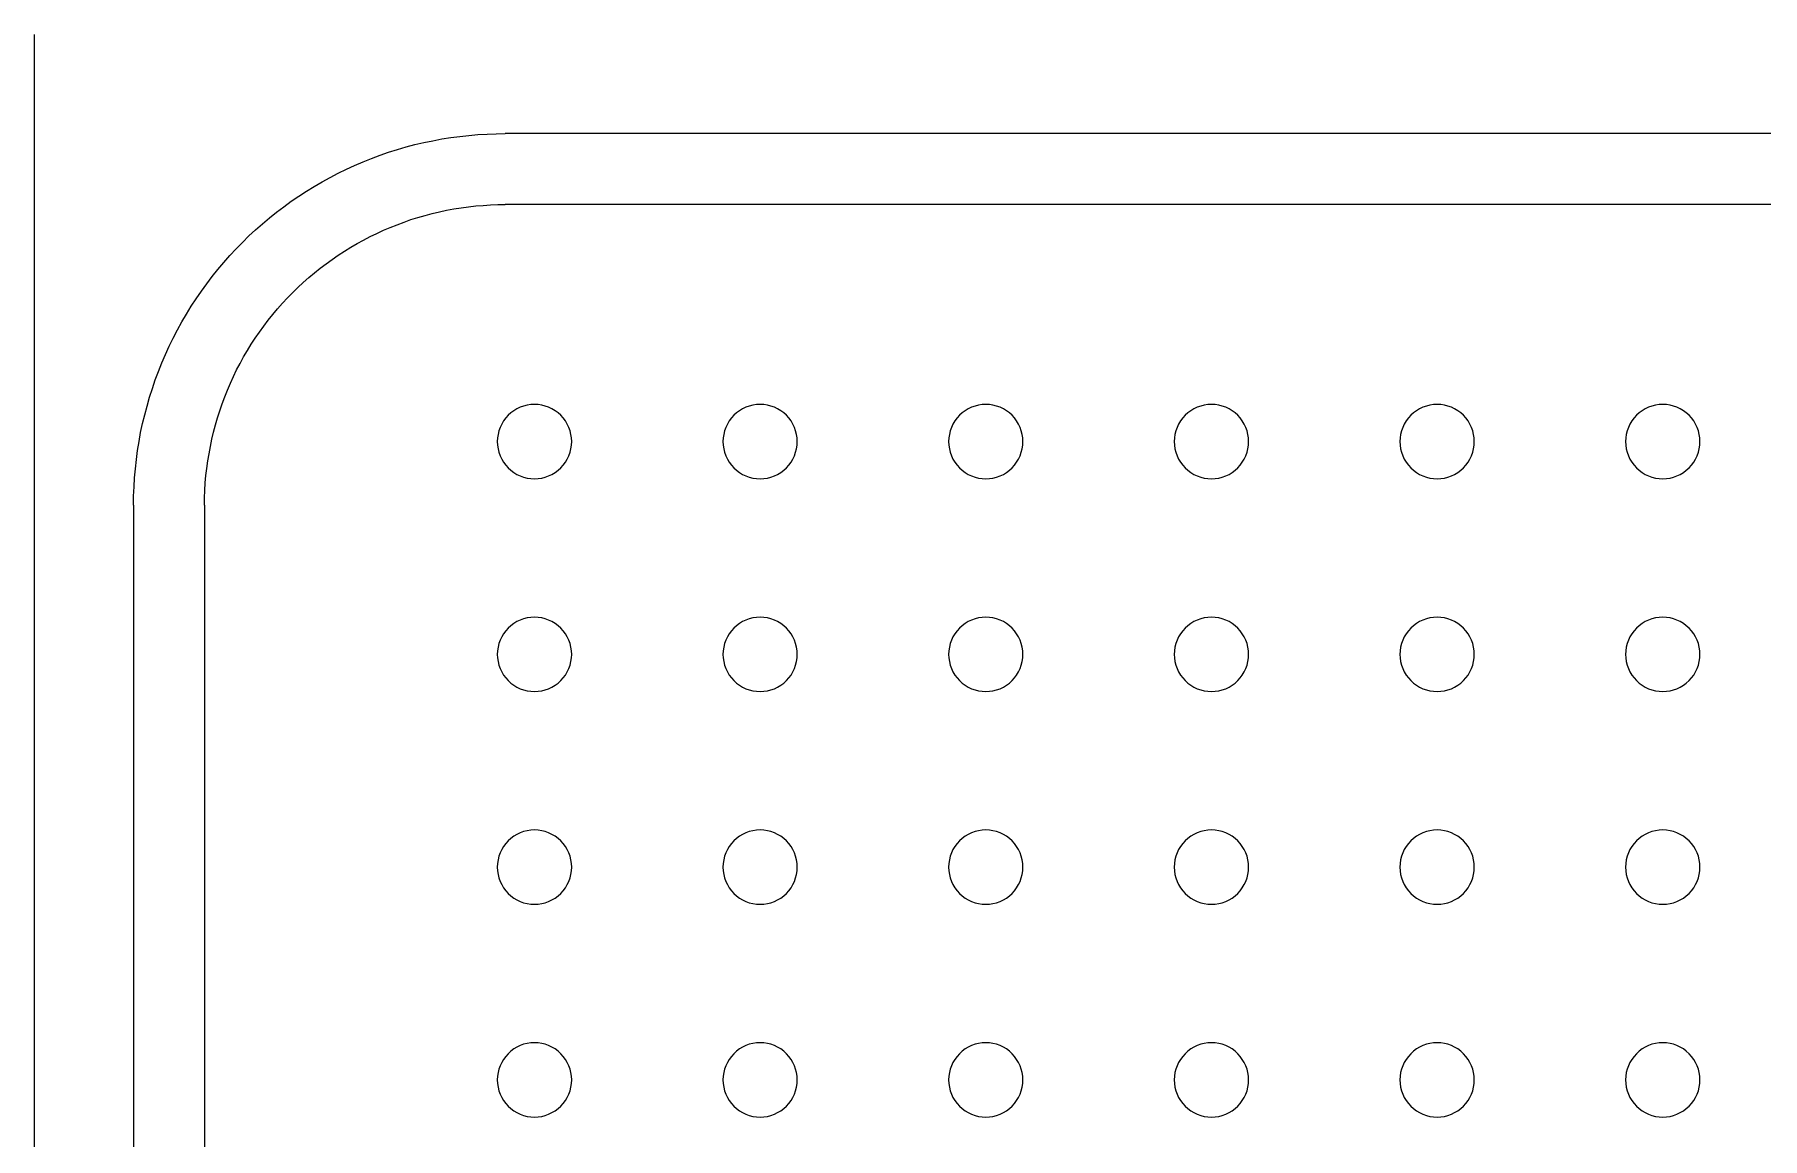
# Model space of a CAD drawing. Header units: millimetres. Extents: x -159872 to 386485, y -250577 to 158966.
# Drawn here: x 158739.1 to 158879.3, y 9889.6 to 9979.2 of the extents above; entities that cross this region are included whole.
import ezdxf

# ---------------------------------------------------------------- set-up
doc = ezdxf.new("R2010")
doc.units = ezdxf.units.MM
doc.layers.get('0').update_dxf_attribs({"lineweight": 25})
doc.layers.add('LDS-equipment-kitchen equipment', color=3, linetype='Continuous', lineweight=13)

# ---------------------------------------------------------------- blocks, each defined once
blk = doc.blocks.new('A$C41f9af21')
at = {"lineweight": 25, "transparency": 33554687}
for points in [[(110.91, 187.2, 0), (110.91, 357, 0)], [(458.78, 348.96, 0), (149.13, 348.96, 0)], [(458.78, 343.2, 0), (149.13, 343.2, 0)], [(118.95, 318.78, 0), (118.95, 225.41, 0)], [(124.72, 318.78, 0), (124.72, 225.41, 0)]]:
    blk.add_polyline3d(points, dxfattribs=at)
at = {"lineweight": 25}
for points in [[(118.95, 318.78, 0), (118.96, 319.52, 0), (118.99, 320.26, 0), (119.04, 321, 0), (119.1, 321.74, 0), (119.18, 322.48, 0), (119.28, 323.21, 0), (119.4, 323.94, 0), (119.53, 324.67, 0), (119.69, 325.4, 0), (119.86, 326.12, 0), (120.05, 326.83, 0), (120.25, 327.54, 0), (120.48, 328.25, 0), (120.72, 328.95, 0), (120.98, 329.64, 0), (121.25, 330.33, 0), (121.54, 331.01, 0), (121.85, 331.69, 0), (122.18, 332.35, 0), (122.52, 333.01, 0), (122.87, 333.66, 0), (123.25, 334.3, 0), (123.64, 334.93, 0), (124.04, 335.55, 0), (124.46, 336.16, 0), (124.89, 336.76, 0), (125.34, 337.35, 0), (125.8, 337.93, 0), (126.28, 338.49, 0), (126.77, 339.05, 0), (127.27, 339.59, 0), (127.79, 340.12, 0), (128.32, 340.64, 0), (128.86, 341.14, 0), (129.42, 341.63, 0), (129.99, 342.11, 0), (130.56, 342.57, 0), (131.15, 343.02, 0), (131.75, 343.46, 0), (132.37, 343.87, 0), (132.99, 344.28, 0), (133.62, 344.67, 0), (134.26, 345.04, 0), (134.91, 345.4, 0), (135.56, 345.74, 0), (136.23, 346.06, 0), (136.9, 346.37, 0), (137.58, 346.66, 0), (138.27, 346.94, 0), (138.96, 347.2, 0), (139.66, 347.44, 0), (140.37, 347.66, 0), (141.08, 347.87, 0), (141.8, 348.06, 0), (142.52, 348.23, 0), (143.24, 348.38, 0), (143.97, 348.52, 0), (144.7, 348.63, 0), (145.44, 348.73, 0), (146.17, 348.81, 0), (146.91, 348.88, 0), (147.65, 348.92, 0), (148.39, 348.95, 0), (149.13, 348.96, 0)], [(124.72, 318.78, 0), (124.72, 319.38, 0), (124.75, 319.98, 0), (124.78, 320.58, 0), (124.83, 321.18, 0), (124.9, 321.77, 0), (124.98, 322.37, 0), (125.08, 322.96, 0), (125.19, 323.55, 0), (125.31, 324.13, 0), (125.45, 324.72, 0), (125.6, 325.3, 0), (125.77, 325.87, 0), (125.95, 326.44, 0), (126.14, 327.01, 0), (126.35, 327.57, 0), (126.57, 328.13, 0), (126.81, 328.68, 0), (127.06, 329.22, 0), (127.32, 329.76, 0), (127.6, 330.29, 0), (127.89, 330.82, 0), (128.19, 331.33, 0), (128.5, 331.85, 0), (128.83, 332.35, 0), (129.17, 332.84, 0), (129.52, 333.33, 0), (129.88, 333.8, 0), (130.26, 334.27, 0), (130.64, 334.73, 0), (131.04, 335.18, 0), (131.45, 335.62, 0), (131.87, 336.05, 0), (132.3, 336.47, 0), (132.73, 336.87, 0), (133.18, 337.27, 0), (133.64, 337.66, 0), (134.11, 338.03, 0), (134.59, 338.39, 0), (135.07, 338.74, 0), (135.57, 339.08, 0), (136.07, 339.41, 0), (136.58, 339.72, 0), (137.1, 340.03, 0), (137.62, 340.31, 0), (138.15, 340.59, 0), (138.69, 340.85, 0), (139.24, 341.1, 0), (139.79, 341.34, 0), (140.34, 341.56, 0), (140.91, 341.77, 0), (141.47, 341.97, 0), (142.04, 342.15, 0), (142.62, 342.31, 0), (143.2, 342.47, 0), (143.78, 342.6, 0), (144.37, 342.73, 0), (144.96, 342.84, 0), (145.55, 342.93, 0), (146.14, 343.01, 0), (146.74, 343.08, 0), (147.33, 343.13, 0), (147.93, 343.17, 0), (148.53, 343.19, 0), (149.13, 343.2, 0)], [(148.48, 323.94, 0), (148.5, 323.65, 0), (148.54, 323.35, 0), (148.61, 323.07, 0), (148.71, 322.79, 0), (148.84, 322.52, 0), (148.99, 322.27, 0), (149.17, 322.03, 0), (149.36, 321.81, 0), (149.58, 321.61, 0), (149.82, 321.43, 0), (150.08, 321.28, 0), (150.34, 321.15, 0), (150.62, 321.05, 0), (150.91, 320.98, 0), (151.2, 320.94, 0), (151.5, 320.92, 0), (151.79, 320.94, 0), (152.09, 320.98, 0), (152.37, 321.05, 0), (152.65, 321.15, 0), (152.92, 321.28, 0), (153.18, 321.43, 0), (153.41, 321.61, 0), (153.63, 321.81, 0), (153.83, 322.03, 0), (154.01, 322.27, 0), (154.16, 322.52, 0), (154.29, 322.79, 0), (154.39, 323.07, 0), (154.46, 323.35, 0), (154.5, 323.65, 0), (154.52, 323.94, 0), (154.5, 324.24, 0), (154.46, 324.53, 0), (154.39, 324.82, 0), (154.29, 325.1, 0), (154.16, 325.36, 0), (154.01, 325.62, 0), (153.83, 325.86, 0), (153.63, 326.08, 0), (153.41, 326.27, 0), (153.18, 326.45, 0), (152.92, 326.6, 0), (152.65, 326.73, 0), (152.37, 326.83, 0), (152.09, 326.9, 0), (151.79, 326.95, 0), (151.5, 326.96, 0), (151.2, 326.95, 0), (150.91, 326.9, 0), (150.62, 326.83, 0), (150.34, 326.73, 0), (150.08, 326.6, 0), (149.82, 326.45, 0), (149.58, 326.27, 0), (149.36, 326.08, 0), (149.17, 325.86, 0), (148.99, 325.62, 0), (148.84, 325.36, 0), (148.71, 325.1, 0), (148.61, 324.82, 0), (148.54, 324.53, 0), (148.5, 324.24, 0), (148.48, 323.94, 0)], [(166.8, 323.94, 0), (166.81, 323.65, 0), (166.86, 323.35, 0), (166.93, 323.07, 0), (167.03, 322.79, 0), (167.16, 322.52, 0), (167.31, 322.27, 0), (167.48, 322.03, 0), (167.68, 321.81, 0), (167.9, 321.61, 0), (168.14, 321.43, 0), (168.39, 321.28, 0), (168.66, 321.15, 0), (168.94, 321.05, 0), (169.23, 320.98, 0), (169.52, 320.94, 0), (169.82, 320.92, 0), (170.11, 320.94, 0), (170.41, 320.98, 0), (170.69, 321.05, 0), (170.97, 321.15, 0), (171.24, 321.28, 0), (171.49, 321.43, 0), (171.73, 321.61, 0), (171.95, 321.81, 0), (172.15, 322.03, 0), (172.33, 322.27, 0), (172.48, 322.52, 0), (172.6, 322.79, 0), (172.7, 323.07, 0), (172.78, 323.35, 0), (172.82, 323.65, 0), (172.83, 323.94, 0), (172.82, 324.24, 0), (172.78, 324.53, 0), (172.7, 324.82, 0), (172.6, 325.1, 0), (172.48, 325.36, 0), (172.33, 325.62, 0), (172.15, 325.86, 0), (171.95, 326.08, 0), (171.73, 326.27, 0), (171.49, 326.45, 0), (171.24, 326.6, 0), (170.97, 326.73, 0), (170.69, 326.83, 0), (170.41, 326.9, 0), (170.11, 326.95, 0), (169.82, 326.96, 0), (169.52, 326.95, 0), (169.23, 326.9, 0), (168.94, 326.83, 0), (168.66, 326.73, 0), (168.39, 326.6, 0), (168.14, 326.45, 0), (167.9, 326.27, 0), (167.68, 326.08, 0), (167.48, 325.86, 0), (167.31, 325.62, 0), (167.16, 325.36, 0), (167.03, 325.1, 0), (166.93, 324.82, 0), (166.86, 324.53, 0), (166.81, 324.24, 0), (166.8, 323.94, 0)], [(185.12, 323.94, 0), (185.13, 323.65, 0), (185.18, 323.35, 0), (185.25, 323.07, 0), (185.35, 322.79, 0), (185.47, 322.52, 0), (185.63, 322.27, 0), (185.8, 322.03, 0), (186, 321.81, 0), (186.22, 321.61, 0), (186.46, 321.43, 0), (186.71, 321.28, 0), (186.98, 321.15, 0), (187.26, 321.05, 0), (187.55, 320.98, 0), (187.84, 320.94, 0), (188.14, 320.92, 0), (188.43, 320.94, 0), (188.72, 320.98, 0), (189.01, 321.05, 0), (189.29, 321.15, 0), (189.56, 321.28, 0), (189.81, 321.43, 0), (190.05, 321.61, 0), (190.27, 321.81, 0), (190.47, 322.03, 0), (190.64, 322.27, 0), (190.8, 322.52, 0), (190.92, 322.79, 0), (191.02, 323.07, 0), (191.09, 323.35, 0), (191.14, 323.65, 0), (191.15, 323.94, 0), (191.14, 324.24, 0), (191.09, 324.53, 0), (191.02, 324.82, 0), (190.92, 325.1, 0), (190.8, 325.36, 0), (190.64, 325.62, 0), (190.47, 325.86, 0), (190.27, 326.08, 0), (190.05, 326.27, 0), (189.81, 326.45, 0), (189.56, 326.6, 0), (189.29, 326.73, 0), (189.01, 326.83, 0), (188.72, 326.9, 0), (188.43, 326.95, 0), (188.14, 326.96, 0), (187.84, 326.95, 0), (187.55, 326.9, 0), (187.26, 326.83, 0), (186.98, 326.73, 0), (186.71, 326.6, 0), (186.46, 326.45, 0), (186.22, 326.27, 0), (186, 326.08, 0), (185.8, 325.86, 0), (185.63, 325.62, 0), (185.47, 325.36, 0), (185.35, 325.1, 0), (185.25, 324.82, 0), (185.18, 324.53, 0), (185.13, 324.24, 0), (185.12, 323.94, 0)], [(203.44, 323.94, 0), (203.45, 323.65, 0), (203.49, 323.35, 0), (203.57, 323.07, 0), (203.67, 322.79, 0), (203.79, 322.52, 0), (203.94, 322.27, 0), (204.12, 322.03, 0), (204.32, 321.81, 0), (204.54, 321.61, 0), (204.78, 321.43, 0), (205.03, 321.28, 0), (205.3, 321.15, 0), (205.58, 321.05, 0), (205.86, 320.98, 0), (206.16, 320.94, 0), (206.45, 320.92, 0), (206.75, 320.94, 0), (207.04, 320.98, 0), (207.33, 321.05, 0), (207.61, 321.15, 0), (207.88, 321.28, 0), (208.13, 321.43, 0), (208.37, 321.61, 0), (208.59, 321.81, 0), (208.79, 322.03, 0), (208.96, 322.27, 0), (209.11, 322.52, 0), (209.24, 322.79, 0), (209.34, 323.07, 0), (209.41, 323.35, 0), (209.46, 323.65, 0), (209.47, 323.94, 0), (209.46, 324.24, 0), (209.41, 324.53, 0), (209.34, 324.82, 0), (209.24, 325.1, 0), (209.11, 325.36, 0), (208.96, 325.62, 0), (208.79, 325.86, 0), (208.59, 326.08, 0), (208.37, 326.27, 0), (208.13, 326.45, 0), (207.88, 326.6, 0), (207.61, 326.73, 0), (207.33, 326.83, 0), (207.04, 326.9, 0), (206.75, 326.95, 0), (206.45, 326.96, 0), (206.16, 326.95, 0), (205.86, 326.9, 0), (205.58, 326.83, 0), (205.3, 326.73, 0), (205.03, 326.6, 0), (204.78, 326.45, 0), (204.54, 326.27, 0), (204.32, 326.08, 0), (204.12, 325.86, 0), (203.94, 325.62, 0), (203.79, 325.36, 0), (203.67, 325.1, 0), (203.57, 324.82, 0), (203.49, 324.53, 0), (203.45, 324.24, 0), (203.44, 323.94, 0)], [(221.75, 323.94, 0), (221.77, 323.65, 0), (221.81, 323.35, 0), (221.88, 323.07, 0), (221.98, 322.79, 0), (222.11, 322.52, 0), (222.26, 322.27, 0), (222.44, 322.03, 0), (222.64, 321.81, 0), (222.86, 321.61, 0), (223.1, 321.43, 0), (223.35, 321.28, 0), (223.62, 321.15, 0), (223.9, 321.05, 0), (224.18, 320.98, 0), (224.48, 320.94, 0), (224.77, 320.92, 0), (225.07, 320.94, 0), (225.36, 320.98, 0), (225.65, 321.05, 0), (225.93, 321.15, 0), (226.19, 321.28, 0), (226.45, 321.43, 0), (226.69, 321.61, 0), (226.91, 321.81, 0), (227.1, 322.03, 0), (227.28, 322.27, 0), (227.43, 322.52, 0), (227.56, 322.79, 0), (227.66, 323.07, 0), (227.73, 323.35, 0), (227.77, 323.65, 0), (227.79, 323.94, 0), (227.77, 324.24, 0), (227.73, 324.53, 0), (227.66, 324.82, 0), (227.56, 325.1, 0), (227.43, 325.36, 0), (227.28, 325.62, 0), (227.1, 325.86, 0), (226.91, 326.08, 0), (226.69, 326.27, 0), (226.45, 326.45, 0), (226.19, 326.6, 0), (225.93, 326.73, 0), (225.65, 326.83, 0), (225.36, 326.9, 0), (225.07, 326.95, 0), (224.77, 326.96, 0), (224.48, 326.95, 0), (224.18, 326.9, 0), (223.9, 326.83, 0), (223.62, 326.73, 0), (223.35, 326.6, 0), (223.1, 326.45, 0), (222.86, 326.27, 0), (222.64, 326.08, 0), (222.44, 325.86, 0), (222.26, 325.62, 0), (222.11, 325.36, 0), (221.98, 325.1, 0), (221.88, 324.82, 0), (221.81, 324.53, 0), (221.77, 324.24, 0), (221.75, 323.94, 0)], [(240.07, 323.94, 0), (240.09, 323.65, 0), (240.13, 323.35, 0), (240.2, 323.07, 0), (240.3, 322.79, 0), (240.43, 322.52, 0), (240.58, 322.27, 0), (240.76, 322.03, 0), (240.96, 321.81, 0), (241.18, 321.61, 0), (241.41, 321.43, 0), (241.67, 321.28, 0), (241.93, 321.15, 0), (242.21, 321.05, 0), (242.5, 320.98, 0), (242.79, 320.94, 0), (243.09, 320.92, 0), (243.39, 320.94, 0), (243.68, 320.98, 0), (243.97, 321.05, 0), (244.24, 321.15, 0), (244.51, 321.28, 0), (244.77, 321.43, 0), (245, 321.61, 0), (245.22, 321.81, 0), (245.42, 322.03, 0), (245.6, 322.27, 0), (245.75, 322.52, 0), (245.88, 322.79, 0), (245.98, 323.07, 0), (246.05, 323.35, 0), (246.09, 323.65, 0), (246.11, 323.94, 0), (246.09, 324.24, 0), (246.05, 324.53, 0), (245.98, 324.82, 0), (245.88, 325.1, 0), (245.75, 325.36, 0), (245.6, 325.62, 0), (245.42, 325.86, 0), (245.22, 326.08, 0), (245, 326.27, 0), (244.77, 326.45, 0), (244.51, 326.6, 0), (244.24, 326.73, 0), (243.97, 326.83, 0), (243.68, 326.9, 0), (243.39, 326.95, 0), (243.09, 326.96, 0), (242.79, 326.95, 0), (242.5, 326.9, 0), (242.21, 326.83, 0), (241.93, 326.73, 0), (241.67, 326.6, 0), (241.41, 326.45, 0), (241.18, 326.27, 0), (240.96, 326.08, 0), (240.76, 325.86, 0), (240.58, 325.62, 0), (240.43, 325.36, 0), (240.3, 325.1, 0), (240.2, 324.82, 0), (240.13, 324.53, 0), (240.09, 324.24, 0), (240.07, 323.94, 0)], [(148.48, 306.66, 0), (148.5, 306.37, 0), (148.54, 306.07, 0), (148.61, 305.78, 0), (148.71, 305.51, 0), (148.84, 305.24, 0), (148.99, 304.98, 0), (149.17, 304.75, 0), (149.36, 304.53, 0), (149.58, 304.33, 0), (149.82, 304.15, 0), (150.08, 304, 0), (150.34, 303.87, 0), (150.62, 303.77, 0), (150.91, 303.7, 0), (151.2, 303.66, 0), (151.5, 303.64, 0), (151.79, 303.66, 0), (152.09, 303.7, 0), (152.37, 303.77, 0), (152.65, 303.87, 0), (152.92, 304, 0), (153.18, 304.15, 0), (153.41, 304.33, 0), (153.63, 304.53, 0), (153.83, 304.75, 0), (154.01, 304.98, 0), (154.16, 305.24, 0), (154.29, 305.51, 0), (154.39, 305.78, 0), (154.46, 306.07, 0), (154.5, 306.37, 0), (154.52, 306.66, 0), (154.5, 306.96, 0), (154.46, 307.25, 0), (154.39, 307.54, 0), (154.29, 307.82, 0), (154.16, 308.08, 0), (154.01, 308.34, 0), (153.83, 308.58, 0), (153.63, 308.79, 0), (153.41, 308.99, 0), (153.18, 309.17, 0), (152.92, 309.32, 0), (152.65, 309.45, 0), (152.37, 309.55, 0), (152.09, 309.62, 0), (151.79, 309.66, 0), (151.5, 309.68, 0), (151.2, 309.66, 0), (150.91, 309.62, 0), (150.62, 309.55, 0), (150.34, 309.45, 0), (150.08, 309.32, 0), (149.82, 309.17, 0), (149.58, 308.99, 0), (149.36, 308.79, 0), (149.17, 308.58, 0), (148.99, 308.34, 0), (148.84, 308.08, 0), (148.71, 307.82, 0), (148.61, 307.54, 0), (148.54, 307.25, 0), (148.5, 306.96, 0), (148.48, 306.66, 0)], [(166.8, 306.66, 0), (166.81, 306.37, 0), (166.86, 306.07, 0), (166.93, 305.78, 0), (167.03, 305.51, 0), (167.16, 305.24, 0), (167.31, 304.98, 0), (167.48, 304.75, 0), (167.68, 304.53, 0), (167.9, 304.33, 0), (168.14, 304.15, 0), (168.39, 304, 0), (168.66, 303.87, 0), (168.94, 303.77, 0), (169.23, 303.7, 0), (169.52, 303.66, 0), (169.82, 303.64, 0), (170.11, 303.66, 0), (170.41, 303.7, 0), (170.69, 303.77, 0), (170.97, 303.87, 0), (171.24, 304, 0), (171.49, 304.15, 0), (171.73, 304.33, 0), (171.95, 304.53, 0), (172.15, 304.75, 0), (172.33, 304.98, 0), (172.48, 305.24, 0), (172.6, 305.51, 0), (172.7, 305.78, 0), (172.78, 306.07, 0), (172.82, 306.37, 0), (172.83, 306.66, 0), (172.82, 306.96, 0), (172.78, 307.25, 0), (172.7, 307.54, 0), (172.6, 307.82, 0), (172.48, 308.08, 0), (172.33, 308.34, 0), (172.15, 308.58, 0), (171.95, 308.79, 0), (171.73, 308.99, 0), (171.49, 309.17, 0), (171.24, 309.32, 0), (170.97, 309.45, 0), (170.69, 309.55, 0), (170.41, 309.62, 0), (170.11, 309.66, 0), (169.82, 309.68, 0), (169.52, 309.66, 0), (169.23, 309.62, 0), (168.94, 309.55, 0), (168.66, 309.45, 0), (168.39, 309.32, 0), (168.14, 309.17, 0), (167.9, 308.99, 0), (167.68, 308.79, 0), (167.48, 308.58, 0), (167.31, 308.34, 0), (167.16, 308.08, 0), (167.03, 307.82, 0), (166.93, 307.54, 0), (166.86, 307.25, 0), (166.81, 306.96, 0), (166.8, 306.66, 0)], [(185.12, 306.66, 0), (185.13, 306.37, 0), (185.18, 306.07, 0), (185.25, 305.78, 0), (185.35, 305.51, 0), (185.47, 305.24, 0), (185.63, 304.98, 0), (185.8, 304.75, 0), (186, 304.53, 0), (186.22, 304.33, 0), (186.46, 304.15, 0), (186.71, 304, 0), (186.98, 303.87, 0), (187.26, 303.77, 0), (187.55, 303.7, 0), (187.84, 303.66, 0), (188.14, 303.64, 0), (188.43, 303.66, 0), (188.72, 303.7, 0), (189.01, 303.77, 0), (189.29, 303.87, 0), (189.56, 304, 0), (189.81, 304.15, 0), (190.05, 304.33, 0), (190.27, 304.53, 0), (190.47, 304.75, 0), (190.64, 304.98, 0), (190.8, 305.24, 0), (190.92, 305.51, 0), (191.02, 305.78, 0), (191.09, 306.07, 0), (191.14, 306.37, 0), (191.15, 306.66, 0), (191.14, 306.96, 0), (191.09, 307.25, 0), (191.02, 307.54, 0), (190.92, 307.82, 0), (190.8, 308.08, 0), (190.64, 308.34, 0), (190.47, 308.58, 0), (190.27, 308.79, 0), (190.05, 308.99, 0), (189.81, 309.17, 0), (189.56, 309.32, 0), (189.29, 309.45, 0), (189.01, 309.55, 0), (188.72, 309.62, 0), (188.43, 309.66, 0), (188.14, 309.68, 0), (187.84, 309.66, 0), (187.55, 309.62, 0), (187.26, 309.55, 0), (186.98, 309.45, 0), (186.71, 309.32, 0), (186.46, 309.17, 0), (186.22, 308.99, 0), (186, 308.79, 0), (185.8, 308.58, 0), (185.63, 308.34, 0), (185.47, 308.08, 0), (185.35, 307.82, 0), (185.25, 307.54, 0), (185.18, 307.25, 0), (185.13, 306.96, 0), (185.12, 306.66, 0)], [(203.44, 306.66, 0), (203.45, 306.37, 0), (203.49, 306.07, 0), (203.57, 305.78, 0), (203.67, 305.51, 0), (203.79, 305.24, 0), (203.94, 304.98, 0), (204.12, 304.75, 0), (204.32, 304.53, 0), (204.54, 304.33, 0), (204.78, 304.15, 0), (205.03, 304, 0), (205.3, 303.87, 0), (205.58, 303.77, 0), (205.86, 303.7, 0), (206.16, 303.66, 0), (206.45, 303.64, 0), (206.75, 303.66, 0), (207.04, 303.7, 0), (207.33, 303.77, 0), (207.61, 303.87, 0), (207.88, 304, 0), (208.13, 304.15, 0), (208.37, 304.33, 0), (208.59, 304.53, 0), (208.79, 304.75, 0), (208.96, 304.98, 0), (209.11, 305.24, 0), (209.24, 305.51, 0), (209.34, 305.78, 0), (209.41, 306.07, 0), (209.46, 306.37, 0), (209.47, 306.66, 0), (209.46, 306.96, 0), (209.41, 307.25, 0), (209.34, 307.54, 0), (209.24, 307.82, 0), (209.11, 308.08, 0), (208.96, 308.34, 0), (208.79, 308.58, 0), (208.59, 308.79, 0), (208.37, 308.99, 0), (208.13, 309.17, 0), (207.88, 309.32, 0), (207.61, 309.45, 0), (207.33, 309.55, 0), (207.04, 309.62, 0), (206.75, 309.66, 0), (206.45, 309.68, 0), (206.16, 309.66, 0), (205.86, 309.62, 0), (205.58, 309.55, 0), (205.3, 309.45, 0), (205.03, 309.32, 0), (204.78, 309.17, 0), (204.54, 308.99, 0), (204.32, 308.79, 0), (204.12, 308.58, 0), (203.94, 308.34, 0), (203.79, 308.08, 0), (203.67, 307.82, 0), (203.57, 307.54, 0), (203.49, 307.25, 0), (203.45, 306.96, 0), (203.44, 306.66, 0)], [(221.75, 306.66, 0), (221.77, 306.37, 0), (221.81, 306.07, 0), (221.88, 305.78, 0), (221.98, 305.51, 0), (222.11, 305.24, 0), (222.26, 304.98, 0), (222.44, 304.75, 0), (222.64, 304.53, 0), (222.86, 304.33, 0), (223.1, 304.15, 0), (223.35, 304, 0), (223.62, 303.87, 0), (223.9, 303.77, 0), (224.18, 303.7, 0), (224.48, 303.66, 0), (224.77, 303.64, 0), (225.07, 303.66, 0), (225.36, 303.7, 0), (225.65, 303.77, 0), (225.93, 303.87, 0), (226.19, 304, 0), (226.45, 304.15, 0), (226.69, 304.33, 0), (226.91, 304.53, 0), (227.1, 304.75, 0), (227.28, 304.98, 0), (227.43, 305.24, 0), (227.56, 305.51, 0), (227.66, 305.78, 0), (227.73, 306.07, 0), (227.77, 306.37, 0), (227.79, 306.66, 0), (227.77, 306.96, 0), (227.73, 307.25, 0), (227.66, 307.54, 0), (227.56, 307.82, 0), (227.43, 308.08, 0), (227.28, 308.34, 0), (227.1, 308.58, 0), (226.91, 308.79, 0), (226.69, 308.99, 0), (226.45, 309.17, 0), (226.19, 309.32, 0), (225.93, 309.45, 0), (225.65, 309.55, 0), (225.36, 309.62, 0), (225.07, 309.66, 0), (224.77, 309.68, 0), (224.48, 309.66, 0), (224.18, 309.62, 0), (223.9, 309.55, 0), (223.62, 309.45, 0), (223.35, 309.32, 0), (223.1, 309.17, 0), (222.86, 308.99, 0), (222.64, 308.79, 0), (222.44, 308.58, 0), (222.26, 308.34, 0), (222.11, 308.08, 0), (221.98, 307.82, 0), (221.88, 307.54, 0), (221.81, 307.25, 0), (221.77, 306.96, 0), (221.75, 306.66, 0)], [(240.07, 306.66, 0), (240.09, 306.37, 0), (240.13, 306.07, 0), (240.2, 305.78, 0), (240.3, 305.51, 0), (240.43, 305.24, 0), (240.58, 304.98, 0), (240.76, 304.75, 0), (240.96, 304.53, 0), (241.18, 304.33, 0), (241.41, 304.15, 0), (241.67, 304, 0), (241.93, 303.87, 0), (242.21, 303.77, 0), (242.5, 303.7, 0), (242.79, 303.66, 0), (243.09, 303.64, 0), (243.39, 303.66, 0), (243.68, 303.7, 0), (243.97, 303.77, 0), (244.24, 303.87, 0), (244.51, 304, 0), (244.77, 304.15, 0), (245, 304.33, 0), (245.22, 304.53, 0), (245.42, 304.75, 0), (245.6, 304.98, 0), (245.75, 305.24, 0), (245.88, 305.51, 0), (245.98, 305.78, 0), (246.05, 306.07, 0), (246.09, 306.37, 0), (246.11, 306.66, 0), (246.09, 306.96, 0), (246.05, 307.25, 0), (245.98, 307.54, 0), (245.88, 307.82, 0), (245.75, 308.08, 0), (245.6, 308.34, 0), (245.42, 308.58, 0), (245.22, 308.79, 0), (245, 308.99, 0), (244.77, 309.17, 0), (244.51, 309.32, 0), (244.24, 309.45, 0), (243.97, 309.55, 0), (243.68, 309.62, 0), (243.39, 309.66, 0), (243.09, 309.68, 0), (242.79, 309.66, 0), (242.5, 309.62, 0), (242.21, 309.55, 0), (241.93, 309.45, 0), (241.67, 309.32, 0), (241.41, 309.17, 0), (241.18, 308.99, 0), (240.96, 308.79, 0), (240.76, 308.58, 0), (240.58, 308.34, 0), (240.43, 308.08, 0), (240.3, 307.82, 0), (240.2, 307.54, 0), (240.13, 307.25, 0), (240.09, 306.96, 0), (240.07, 306.66, 0)], [(148.48, 289.38, 0), (148.5, 289.08, 0), (148.54, 288.79, 0), (148.61, 288.5, 0), (148.71, 288.22, 0), (148.84, 287.96, 0), (148.99, 287.7, 0), (149.17, 287.46, 0), (149.36, 287.25, 0), (149.58, 287.05, 0), (149.82, 286.87, 0), (150.08, 286.72, 0), (150.34, 286.59, 0), (150.62, 286.49, 0), (150.91, 286.42, 0), (151.2, 286.38, 0), (151.5, 286.36, 0), (151.79, 286.38, 0), (152.09, 286.42, 0), (152.37, 286.49, 0), (152.65, 286.59, 0), (152.92, 286.72, 0), (153.18, 286.87, 0), (153.41, 287.05, 0), (153.63, 287.25, 0), (153.83, 287.46, 0), (154.01, 287.7, 0), (154.16, 287.96, 0), (154.29, 288.22, 0), (154.39, 288.5, 0), (154.46, 288.79, 0), (154.5, 289.08, 0), (154.52, 289.38, 0), (154.5, 289.68, 0), (154.46, 289.97, 0), (154.39, 290.26, 0), (154.29, 290.53, 0), (154.16, 290.8, 0), (154.01, 291.06, 0), (153.83, 291.29, 0), (153.63, 291.51, 0), (153.41, 291.71, 0), (153.18, 291.89, 0), (152.92, 292.04, 0), (152.65, 292.17, 0), (152.37, 292.27, 0), (152.09, 292.34, 0), (151.79, 292.38, 0), (151.5, 292.4, 0), (151.2, 292.38, 0), (150.91, 292.34, 0), (150.62, 292.27, 0), (150.34, 292.17, 0), (150.08, 292.04, 0), (149.82, 291.89, 0), (149.58, 291.71, 0), (149.36, 291.51, 0), (149.17, 291.29, 0), (148.99, 291.06, 0), (148.84, 290.8, 0), (148.71, 290.53, 0), (148.61, 290.26, 0), (148.54, 289.97, 0), (148.5, 289.68, 0), (148.48, 289.38, 0)], [(166.8, 289.38, 0), (166.81, 289.08, 0), (166.86, 288.79, 0), (166.93, 288.5, 0), (167.03, 288.22, 0), (167.16, 287.96, 0), (167.31, 287.7, 0), (167.48, 287.46, 0), (167.68, 287.25, 0), (167.9, 287.05, 0), (168.14, 286.87, 0), (168.39, 286.72, 0), (168.66, 286.59, 0), (168.94, 286.49, 0), (169.23, 286.42, 0), (169.52, 286.38, 0), (169.82, 286.36, 0), (170.11, 286.38, 0), (170.41, 286.42, 0), (170.69, 286.49, 0), (170.97, 286.59, 0), (171.24, 286.72, 0), (171.49, 286.87, 0), (171.73, 287.05, 0), (171.95, 287.25, 0), (172.15, 287.46, 0), (172.33, 287.7, 0), (172.48, 287.96, 0), (172.6, 288.22, 0), (172.7, 288.5, 0), (172.78, 288.79, 0), (172.82, 289.08, 0), (172.83, 289.38, 0), (172.82, 289.68, 0), (172.78, 289.97, 0), (172.7, 290.26, 0), (172.6, 290.53, 0), (172.48, 290.8, 0), (172.33, 291.06, 0), (172.15, 291.29, 0), (171.95, 291.51, 0), (171.73, 291.71, 0), (171.49, 291.89, 0), (171.24, 292.04, 0), (170.97, 292.17, 0), (170.69, 292.27, 0), (170.41, 292.34, 0), (170.11, 292.38, 0), (169.82, 292.4, 0), (169.52, 292.38, 0), (169.23, 292.34, 0), (168.94, 292.27, 0), (168.66, 292.17, 0), (168.39, 292.04, 0), (168.14, 291.89, 0), (167.9, 291.71, 0), (167.68, 291.51, 0), (167.48, 291.29, 0), (167.31, 291.06, 0), (167.16, 290.8, 0), (167.03, 290.53, 0), (166.93, 290.26, 0), (166.86, 289.97, 0), (166.81, 289.68, 0), (166.8, 289.38, 0)], [(185.12, 289.38, 0), (185.13, 289.08, 0), (185.18, 288.79, 0), (185.25, 288.5, 0), (185.35, 288.22, 0), (185.47, 287.96, 0), (185.63, 287.7, 0), (185.8, 287.46, 0), (186, 287.25, 0), (186.22, 287.05, 0), (186.46, 286.87, 0), (186.71, 286.72, 0), (186.98, 286.59, 0), (187.26, 286.49, 0), (187.55, 286.42, 0), (187.84, 286.38, 0), (188.14, 286.36, 0), (188.43, 286.38, 0), (188.72, 286.42, 0), (189.01, 286.49, 0), (189.29, 286.59, 0), (189.56, 286.72, 0), (189.81, 286.87, 0), (190.05, 287.05, 0), (190.27, 287.25, 0), (190.47, 287.46, 0), (190.64, 287.7, 0), (190.8, 287.96, 0), (190.92, 288.22, 0), (191.02, 288.5, 0), (191.09, 288.79, 0), (191.14, 289.08, 0), (191.15, 289.38, 0), (191.14, 289.68, 0), (191.09, 289.97, 0), (191.02, 290.26, 0), (190.92, 290.53, 0), (190.8, 290.8, 0), (190.64, 291.06, 0), (190.47, 291.29, 0), (190.27, 291.51, 0), (190.05, 291.71, 0), (189.81, 291.89, 0), (189.56, 292.04, 0), (189.29, 292.17, 0), (189.01, 292.27, 0), (188.72, 292.34, 0), (188.43, 292.38, 0), (188.14, 292.4, 0), (187.84, 292.38, 0), (187.55, 292.34, 0), (187.26, 292.27, 0), (186.98, 292.17, 0), (186.71, 292.04, 0), (186.46, 291.89, 0), (186.22, 291.71, 0), (186, 291.51, 0), (185.8, 291.29, 0), (185.63, 291.06, 0), (185.47, 290.8, 0), (185.35, 290.53, 0), (185.25, 290.26, 0), (185.18, 289.97, 0), (185.13, 289.68, 0), (185.12, 289.38, 0)], [(203.44, 289.38, 0), (203.45, 289.08, 0), (203.49, 288.79, 0), (203.57, 288.5, 0), (203.67, 288.22, 0), (203.79, 287.96, 0), (203.94, 287.7, 0), (204.12, 287.46, 0), (204.32, 287.25, 0), (204.54, 287.05, 0), (204.78, 286.87, 0), (205.03, 286.72, 0), (205.3, 286.59, 0), (205.58, 286.49, 0), (205.86, 286.42, 0), (206.16, 286.38, 0), (206.45, 286.36, 0), (206.75, 286.38, 0), (207.04, 286.42, 0), (207.33, 286.49, 0), (207.61, 286.59, 0), (207.88, 286.72, 0), (208.13, 286.87, 0), (208.37, 287.05, 0), (208.59, 287.25, 0), (208.79, 287.46, 0), (208.96, 287.7, 0), (209.11, 287.96, 0), (209.24, 288.22, 0), (209.34, 288.5, 0), (209.41, 288.79, 0), (209.46, 289.08, 0), (209.47, 289.38, 0), (209.46, 289.68, 0), (209.41, 289.97, 0), (209.34, 290.26, 0), (209.24, 290.53, 0), (209.11, 290.8, 0), (208.96, 291.06, 0), (208.79, 291.29, 0), (208.59, 291.51, 0), (208.37, 291.71, 0), (208.13, 291.89, 0), (207.88, 292.04, 0), (207.61, 292.17, 0), (207.33, 292.27, 0), (207.04, 292.34, 0), (206.75, 292.38, 0), (206.45, 292.4, 0), (206.16, 292.38, 0), (205.86, 292.34, 0), (205.58, 292.27, 0), (205.3, 292.17, 0), (205.03, 292.04, 0), (204.78, 291.89, 0), (204.54, 291.71, 0), (204.32, 291.51, 0), (204.12, 291.29, 0), (203.94, 291.06, 0), (203.79, 290.8, 0), (203.67, 290.53, 0), (203.57, 290.26, 0), (203.49, 289.97, 0), (203.45, 289.68, 0), (203.44, 289.38, 0)], [(221.75, 289.38, 0), (221.77, 289.08, 0), (221.81, 288.79, 0), (221.88, 288.5, 0), (221.98, 288.22, 0), (222.11, 287.96, 0), (222.26, 287.7, 0), (222.44, 287.46, 0), (222.64, 287.25, 0), (222.86, 287.05, 0), (223.1, 286.87, 0), (223.35, 286.72, 0), (223.62, 286.59, 0), (223.9, 286.49, 0), (224.18, 286.42, 0), (224.48, 286.38, 0), (224.77, 286.36, 0), (225.07, 286.38, 0), (225.36, 286.42, 0), (225.65, 286.49, 0), (225.93, 286.59, 0), (226.19, 286.72, 0), (226.45, 286.87, 0), (226.69, 287.05, 0), (226.91, 287.25, 0), (227.1, 287.46, 0), (227.28, 287.7, 0), (227.43, 287.96, 0), (227.56, 288.22, 0), (227.66, 288.5, 0), (227.73, 288.79, 0), (227.77, 289.08, 0), (227.79, 289.38, 0), (227.77, 289.68, 0), (227.73, 289.97, 0), (227.66, 290.26, 0), (227.56, 290.53, 0), (227.43, 290.8, 0), (227.28, 291.06, 0), (227.1, 291.29, 0), (226.91, 291.51, 0), (226.69, 291.71, 0), (226.45, 291.89, 0), (226.19, 292.04, 0), (225.93, 292.17, 0), (225.65, 292.27, 0), (225.36, 292.34, 0), (225.07, 292.38, 0), (224.77, 292.4, 0), (224.48, 292.38, 0), (224.18, 292.34, 0), (223.9, 292.27, 0), (223.62, 292.17, 0), (223.35, 292.04, 0), (223.1, 291.89, 0), (222.86, 291.71, 0), (222.64, 291.51, 0), (222.44, 291.29, 0), (222.26, 291.06, 0), (222.11, 290.8, 0), (221.98, 290.53, 0), (221.88, 290.26, 0), (221.81, 289.97, 0), (221.77, 289.68, 0), (221.75, 289.38, 0)], [(240.07, 289.38, 0), (240.09, 289.08, 0), (240.13, 288.79, 0), (240.2, 288.5, 0), (240.3, 288.22, 0), (240.43, 287.96, 0), (240.58, 287.7, 0), (240.76, 287.46, 0), (240.96, 287.25, 0), (241.18, 287.05, 0), (241.41, 286.87, 0), (241.67, 286.72, 0), (241.93, 286.59, 0), (242.21, 286.49, 0), (242.5, 286.42, 0), (242.79, 286.38, 0), (243.09, 286.36, 0), (243.39, 286.38, 0), (243.68, 286.42, 0), (243.97, 286.49, 0), (244.24, 286.59, 0), (244.51, 286.72, 0), (244.77, 286.87, 0), (245, 287.05, 0), (245.22, 287.25, 0), (245.42, 287.46, 0), (245.6, 287.7, 0), (245.75, 287.96, 0), (245.88, 288.22, 0), (245.98, 288.5, 0), (246.05, 288.79, 0), (246.09, 289.08, 0), (246.11, 289.38, 0), (246.09, 289.68, 0), (246.05, 289.97, 0), (245.98, 290.26, 0), (245.88, 290.53, 0), (245.75, 290.8, 0), (245.6, 291.06, 0), (245.42, 291.29, 0), (245.22, 291.51, 0), (245, 291.71, 0), (244.77, 291.89, 0), (244.51, 292.04, 0), (244.24, 292.17, 0), (243.97, 292.27, 0), (243.68, 292.34, 0), (243.39, 292.38, 0), (243.09, 292.4, 0), (242.79, 292.38, 0), (242.5, 292.34, 0), (242.21, 292.27, 0), (241.93, 292.17, 0), (241.67, 292.04, 0), (241.41, 291.89, 0), (241.18, 291.71, 0), (240.96, 291.51, 0), (240.76, 291.29, 0), (240.58, 291.06, 0), (240.43, 290.8, 0), (240.3, 290.53, 0), (240.2, 290.26, 0), (240.13, 289.97, 0), (240.09, 289.68, 0), (240.07, 289.38, 0)], [(148.48, 272.1, 0), (148.5, 271.8, 0), (148.54, 271.51, 0), (148.61, 271.22, 0), (148.71, 270.94, 0), (148.84, 270.68, 0), (148.99, 270.42, 0), (149.17, 270.18, 0), (149.36, 269.96, 0), (149.58, 269.77, 0), (149.82, 269.59, 0), (150.08, 269.44, 0), (150.34, 269.31, 0), (150.62, 269.21, 0), (150.91, 269.14, 0), (151.2, 269.09, 0), (151.5, 269.08, 0), (151.79, 269.09, 0), (152.09, 269.14, 0), (152.37, 269.21, 0), (152.65, 269.31, 0), (152.92, 269.44, 0), (153.18, 269.59, 0), (153.41, 269.77, 0), (153.63, 269.96, 0), (153.83, 270.18, 0), (154.01, 270.42, 0), (154.16, 270.68, 0), (154.29, 270.94, 0), (154.39, 271.22, 0), (154.46, 271.51, 0), (154.5, 271.8, 0), (154.52, 272.1, 0), (154.5, 272.39, 0), (154.46, 272.69, 0), (154.39, 272.97, 0), (154.29, 273.25, 0), (154.16, 273.52, 0), (154.01, 273.77, 0), (153.83, 274.01, 0), (153.63, 274.23, 0), (153.41, 274.43, 0), (153.18, 274.61, 0), (152.92, 274.76, 0), (152.65, 274.89, 0), (152.37, 274.99, 0), (152.09, 275.06, 0), (151.79, 275.1, 0), (151.5, 275.12, 0), (151.2, 275.1, 0), (150.91, 275.06, 0), (150.62, 274.99, 0), (150.34, 274.89, 0), (150.08, 274.76, 0), (149.82, 274.61, 0), (149.58, 274.43, 0), (149.36, 274.23, 0), (149.17, 274.01, 0), (148.99, 273.77, 0), (148.84, 273.52, 0), (148.71, 273.25, 0), (148.61, 272.97, 0), (148.54, 272.69, 0), (148.5, 272.39, 0), (148.48, 272.1, 0)], [(166.8, 272.1, 0), (166.81, 271.8, 0), (166.86, 271.51, 0), (166.93, 271.22, 0), (167.03, 270.94, 0), (167.16, 270.68, 0), (167.31, 270.42, 0), (167.48, 270.18, 0), (167.68, 269.96, 0), (167.9, 269.77, 0), (168.14, 269.59, 0), (168.39, 269.44, 0), (168.66, 269.31, 0), (168.94, 269.21, 0), (169.23, 269.14, 0), (169.52, 269.09, 0), (169.82, 269.08, 0), (170.11, 269.09, 0), (170.41, 269.14, 0), (170.69, 269.21, 0), (170.97, 269.31, 0), (171.24, 269.44, 0), (171.49, 269.59, 0), (171.73, 269.77, 0), (171.95, 269.96, 0), (172.15, 270.18, 0), (172.33, 270.42, 0), (172.48, 270.68, 0), (172.6, 270.94, 0), (172.7, 271.22, 0), (172.78, 271.51, 0), (172.82, 271.8, 0), (172.83, 272.1, 0), (172.82, 272.39, 0), (172.78, 272.69, 0), (172.7, 272.97, 0), (172.6, 273.25, 0), (172.48, 273.52, 0), (172.33, 273.77, 0), (172.15, 274.01, 0), (171.95, 274.23, 0), (171.73, 274.43, 0), (171.49, 274.61, 0), (171.24, 274.76, 0), (170.97, 274.89, 0), (170.69, 274.99, 0), (170.41, 275.06, 0), (170.11, 275.1, 0), (169.82, 275.12, 0), (169.52, 275.1, 0), (169.23, 275.06, 0), (168.94, 274.99, 0), (168.66, 274.89, 0), (168.39, 274.76, 0), (168.14, 274.61, 0), (167.9, 274.43, 0), (167.68, 274.23, 0), (167.48, 274.01, 0), (167.31, 273.77, 0), (167.16, 273.52, 0), (167.03, 273.25, 0), (166.93, 272.97, 0), (166.86, 272.69, 0), (166.81, 272.39, 0), (166.8, 272.1, 0)], [(185.12, 272.1, 0), (185.13, 271.8, 0), (185.18, 271.51, 0), (185.25, 271.22, 0), (185.35, 270.94, 0), (185.47, 270.68, 0), (185.63, 270.42, 0), (185.8, 270.18, 0), (186, 269.96, 0), (186.22, 269.77, 0), (186.46, 269.59, 0), (186.71, 269.44, 0), (186.98, 269.31, 0), (187.26, 269.21, 0), (187.55, 269.14, 0), (187.84, 269.09, 0), (188.14, 269.08, 0), (188.43, 269.09, 0), (188.72, 269.14, 0), (189.01, 269.21, 0), (189.29, 269.31, 0), (189.56, 269.44, 0), (189.81, 269.59, 0), (190.05, 269.77, 0), (190.27, 269.96, 0), (190.47, 270.18, 0), (190.64, 270.42, 0), (190.8, 270.68, 0), (190.92, 270.94, 0), (191.02, 271.22, 0), (191.09, 271.51, 0), (191.14, 271.8, 0), (191.15, 272.1, 0), (191.14, 272.39, 0), (191.09, 272.69, 0), (191.02, 272.97, 0), (190.92, 273.25, 0), (190.8, 273.52, 0), (190.64, 273.77, 0), (190.47, 274.01, 0), (190.27, 274.23, 0), (190.05, 274.43, 0), (189.81, 274.61, 0), (189.56, 274.76, 0), (189.29, 274.89, 0), (189.01, 274.99, 0), (188.72, 275.06, 0), (188.43, 275.1, 0), (188.14, 275.12, 0), (187.84, 275.1, 0), (187.55, 275.06, 0), (187.26, 274.99, 0), (186.98, 274.89, 0), (186.71, 274.76, 0), (186.46, 274.61, 0), (186.22, 274.43, 0), (186, 274.23, 0), (185.8, 274.01, 0), (185.63, 273.77, 0), (185.47, 273.52, 0), (185.35, 273.25, 0), (185.25, 272.97, 0), (185.18, 272.69, 0), (185.13, 272.39, 0), (185.12, 272.1, 0)], [(203.44, 272.1, 0), (203.45, 271.8, 0), (203.49, 271.51, 0), (203.57, 271.22, 0), (203.67, 270.94, 0), (203.79, 270.68, 0), (203.94, 270.42, 0), (204.12, 270.18, 0), (204.32, 269.96, 0), (204.54, 269.77, 0), (204.78, 269.59, 0), (205.03, 269.44, 0), (205.3, 269.31, 0), (205.58, 269.21, 0), (205.86, 269.14, 0), (206.16, 269.09, 0), (206.45, 269.08, 0), (206.75, 269.09, 0), (207.04, 269.14, 0), (207.33, 269.21, 0), (207.61, 269.31, 0), (207.88, 269.44, 0), (208.13, 269.59, 0), (208.37, 269.77, 0), (208.59, 269.96, 0), (208.79, 270.18, 0), (208.96, 270.42, 0), (209.11, 270.68, 0), (209.24, 270.94, 0), (209.34, 271.22, 0), (209.41, 271.51, 0), (209.46, 271.8, 0), (209.47, 272.1, 0), (209.46, 272.39, 0), (209.41, 272.69, 0), (209.34, 272.97, 0), (209.24, 273.25, 0), (209.11, 273.52, 0), (208.96, 273.77, 0), (208.79, 274.01, 0), (208.59, 274.23, 0), (208.37, 274.43, 0), (208.13, 274.61, 0), (207.88, 274.76, 0), (207.61, 274.89, 0), (207.33, 274.99, 0), (207.04, 275.06, 0), (206.75, 275.1, 0), (206.45, 275.12, 0), (206.16, 275.1, 0), (205.86, 275.06, 0), (205.58, 274.99, 0), (205.3, 274.89, 0), (205.03, 274.76, 0), (204.78, 274.61, 0), (204.54, 274.43, 0), (204.32, 274.23, 0), (204.12, 274.01, 0), (203.94, 273.77, 0), (203.79, 273.52, 0), (203.67, 273.25, 0), (203.57, 272.97, 0), (203.49, 272.69, 0), (203.45, 272.39, 0), (203.44, 272.1, 0)], [(221.75, 272.1, 0), (221.77, 271.8, 0), (221.81, 271.51, 0), (221.88, 271.22, 0), (221.98, 270.94, 0), (222.11, 270.68, 0), (222.26, 270.42, 0), (222.44, 270.18, 0), (222.64, 269.96, 0), (222.86, 269.77, 0), (223.1, 269.59, 0), (223.35, 269.44, 0), (223.62, 269.31, 0), (223.9, 269.21, 0), (224.18, 269.14, 0), (224.48, 269.09, 0), (224.77, 269.08, 0), (225.07, 269.09, 0), (225.36, 269.14, 0), (225.65, 269.21, 0), (225.93, 269.31, 0), (226.19, 269.44, 0), (226.45, 269.59, 0), (226.69, 269.77, 0), (226.91, 269.96, 0), (227.1, 270.18, 0), (227.28, 270.42, 0), (227.43, 270.68, 0), (227.56, 270.94, 0), (227.66, 271.22, 0), (227.73, 271.51, 0), (227.77, 271.8, 0), (227.79, 272.1, 0), (227.77, 272.39, 0), (227.73, 272.69, 0), (227.66, 272.97, 0), (227.56, 273.25, 0), (227.43, 273.52, 0), (227.28, 273.77, 0), (227.1, 274.01, 0), (226.91, 274.23, 0), (226.69, 274.43, 0), (226.45, 274.61, 0), (226.19, 274.76, 0), (225.93, 274.89, 0), (225.65, 274.99, 0), (225.36, 275.06, 0), (225.07, 275.1, 0), (224.77, 275.12, 0), (224.48, 275.1, 0), (224.18, 275.06, 0), (223.9, 274.99, 0), (223.62, 274.89, 0), (223.35, 274.76, 0), (223.1, 274.61, 0), (222.86, 274.43, 0), (222.64, 274.23, 0), (222.44, 274.01, 0), (222.26, 273.77, 0), (222.11, 273.52, 0), (221.98, 273.25, 0), (221.88, 272.97, 0), (221.81, 272.69, 0), (221.77, 272.39, 0), (221.75, 272.1, 0)], [(240.07, 272.1, 0), (240.09, 271.8, 0), (240.13, 271.51, 0), (240.2, 271.22, 0), (240.3, 270.94, 0), (240.43, 270.68, 0), (240.58, 270.42, 0), (240.76, 270.18, 0), (240.96, 269.96, 0), (241.18, 269.77, 0), (241.41, 269.59, 0), (241.67, 269.44, 0), (241.93, 269.31, 0), (242.21, 269.21, 0), (242.5, 269.14, 0), (242.79, 269.09, 0), (243.09, 269.08, 0), (243.39, 269.09, 0), (243.68, 269.14, 0), (243.97, 269.21, 0), (244.24, 269.31, 0), (244.51, 269.44, 0), (244.77, 269.59, 0), (245, 269.77, 0), (245.22, 269.96, 0), (245.42, 270.18, 0), (245.6, 270.42, 0), (245.75, 270.68, 0), (245.88, 270.94, 0), (245.98, 271.22, 0), (246.05, 271.51, 0), (246.09, 271.8, 0), (246.11, 272.1, 0), (246.09, 272.39, 0), (246.05, 272.69, 0), (245.98, 272.97, 0), (245.88, 273.25, 0), (245.75, 273.52, 0), (245.6, 273.77, 0), (245.42, 274.01, 0), (245.22, 274.23, 0), (245, 274.43, 0), (244.77, 274.61, 0), (244.51, 274.76, 0), (244.24, 274.89, 0), (243.97, 274.99, 0), (243.68, 275.06, 0), (243.39, 275.1, 0), (243.09, 275.12, 0), (242.79, 275.1, 0), (242.5, 275.06, 0), (242.21, 274.99, 0), (241.93, 274.89, 0), (241.67, 274.76, 0), (241.41, 274.61, 0), (241.18, 274.43, 0), (240.96, 274.23, 0), (240.76, 274.01, 0), (240.58, 273.77, 0), (240.43, 273.52, 0), (240.3, 273.25, 0), (240.2, 272.97, 0), (240.13, 272.69, 0), (240.09, 272.39, 0), (240.07, 272.1, 0)]]:
    blk.add_polyline3d(points, dxfattribs=at)
blk = doc.blocks.new('Group-410')
at = {"layer": 'LDS-equipment-kitchen equipment', "rotation": 359.9999999945186}
blk.add_blockref('A$C41f9af21', (97954.62, 46079.75), dxfattribs=at)

msp = doc.modelspace()

# ---------------------------------------------------------------- block references
at = {"layer": 'LDS-equipment-kitchen equipment', "color": 7}
msp.add_blockref('Group-410', (60673.51323, -36457.51522), dxfattribs=at)

doc.saveas('drawing.dxf')
